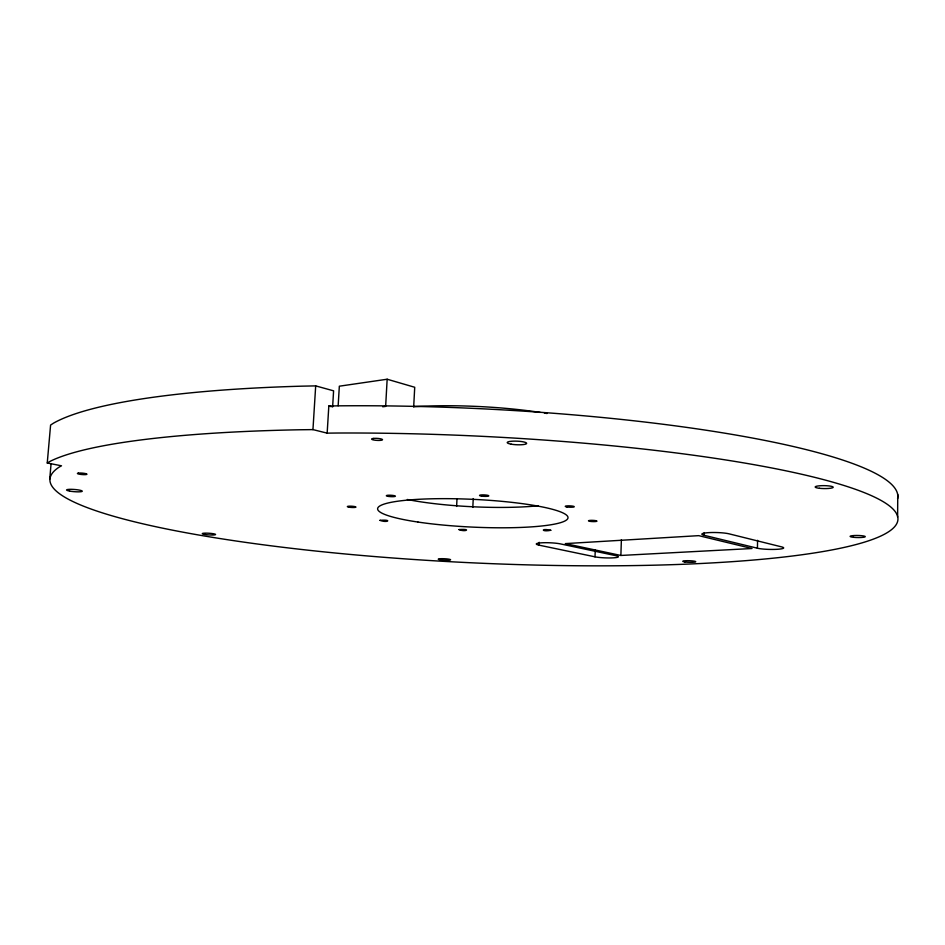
<?xml version="1.0" encoding="UTF-8"?>
<svg xmlns="http://www.w3.org/2000/svg" width="945" height="945" viewBox="0 0 945 945"><rect width="100%" height="100%" fill="white"/><g stroke="black" fill="none" stroke-linecap="round" stroke-linejoin="round"><path stroke-width="1.42" d="M897.62 517.08L897.75 494.365M704.249 532.578L704.179 535.319A14.707 2.02 1.6 0 1 708.726 532.637A14.707 2.02 1.6 0 1 729.056 533.831L781.81 546.931A14.163 1.855 1.4 0 1 776.778 549.328A14.163 1.855 1.4 0 1 757.429 548.218L757.583 540.327M620.877 555.459L565.299 543.611L698.721 535.65L752.007 548.513L620.877 555.459L621.385 539.725M595.007 556.829L539.111 545.17A13.466 1.748 2.3 0 1 541.544 542.808A13.466 1.748 2.3 0 1 560.468 543.907L616.057 555.719A12.97 1.618 2.1 0 1 613.057 557.857A12.97 1.618 2.1 0 1 595.007 556.829L595.255 549.931M539.111 545.17L539.229 542.312M472.819 507.406L473.232 498.57M456.624 506.437L456.978 499.066M413.674 406.964L414.725 387.273L387.155 379.228L339.338 386.198L338.156 405.759M387.155 379.228L385.643 406.397L382.737 406.775M332.616 407.011L333.597 390.828L315.689 385.891L302.01 386.162A438.563 74.23 2.7 0 0 53.629 423.088L50.593 425.061L47.25 462.991L61.496 465.802L59.145 467.102A424.494 63.433 2.7 0 0 460.073 562.228A424.494 63.433 2.7 0 0 893.179 509.237A424.494 63.433 2.7 0 0 337.684 433.023L327.159 433.141L328.825 406.007L339.326 405.83A423.573 68.465 2.7 0 1 897.585 498.783M327.159 433.141L312.949 429.609L315.689 385.891M49.731 479.15L51.077 463.711M47.25 462.991L50.274 461.255A440.098 65.89 2.7 0 1 299.222 429.774L312.949 429.609M704.179 535.319L757.429 548.218M328.825 406.007L331.352 406.681M538.024 505.799A95.102 14.978 2.7 0 1 407.307 499.492M413.945 406.657A131.261 25.054 2.7 0 1 540.233 412.422M544.379 413.071A131.261 25.054 2.7 0 1 547.084 413.508M550.781 530.275C541.579 532.259 540.197 527.901 550.781 530.275M379.973 520.341C387.285 523.27 392.931 519.266 379.973 520.341M458.998 529.578C465.283 532.389 472.228 528.609 458.998 529.578M78.423 473.102L77.773 473.209A4.796 0.721 4.6 0 0 81.967 474.544A4.796 0.721 4.6 0 0 86.739 473.977A4.796 0.721 4.6 0 0 79.285 473.032L78.423 473.102M373.334 438.445L372.401 438.598A5.493 1.004 3.3 0 0 375.933 440.311A5.493 1.004 3.3 0 0 382.489 439.543A5.493 1.004 3.3 0 0 374.468 438.35L373.334 438.445M69.611 491.093A7.891 1.11 4.5 0 0 82.227 491.329A7.891 1.11 4.5 0 0 71.442 489.321A7.891 1.11 4.5 0 0 69.611 491.093M511.174 444.174A9.686 1.795 2.4 0 0 526.578 443.571A9.686 1.795 2.4 0 0 513.147 441.15A9.686 1.795 2.4 0 0 511.174 444.174M819.528 488.305A9.001 1.465 0.8 0 0 833.207 487.266A9.001 1.465 0.8 0 0 819.906 485.765A9.001 1.465 0.8 0 0 819.528 488.305M853.595 537.315A7.619 1.039 1 0 0 865.289 536.677A7.619 1.039 1 0 0 854.138 535.531A7.619 1.039 1 0 0 853.595 537.315M684.877 561.968A6.544 0.803 1.8 0 0 695.65 561.873A6.544 0.803 1.8 0 0 687.251 560.68A6.544 0.803 1.8 0 0 684.877 561.968M440.937 559.924A6.213 0.744 2.8 0 0 450.623 559.83A6.213 0.744 2.8 0 0 441.74 558.672A6.213 0.744 2.8 0 0 440.937 559.924M204.463 534.421A6.698 0.839 3.7 0 0 215.46 534.669A6.698 0.839 3.7 0 0 206.837 533.145A6.698 0.839 3.7 0 0 204.463 534.421M417.973 522.053A95.303 13.88 2.7 0 0 567.638 518.805A95.303 13.88 2.7 0 0 432.869 498.771A95.303 13.88 2.7 0 0 417.973 522.053M349.355 507.252A4.359 0.638 3.3 0 0 355.97 507.099A4.359 0.638 3.3 0 0 349.52 506.166A4.359 0.638 3.3 0 0 349.355 507.252M388.419 496.408A4.56 0.697 3.1 0 0 395.423 496.219A4.56 0.697 3.1 0 0 388.773 495.215A4.56 0.697 3.1 0 0 388.419 496.408M481.489 496.101A4.642 0.721 2.6 0 0 488.789 495.912A4.642 0.721 2.6 0 0 482.257 494.885A4.642 0.721 2.6 0 0 481.489 496.101M589.963 521.356A4.312 0.626 2.1 0 0 596.933 521.227A4.312 0.626 2.1 0 0 591.133 520.341A4.312 0.626 2.1 0 0 589.963 521.356M566.965 506.969A4.536 0.685 2.2 0 0 574.253 506.803A4.536 0.685 2.2 0 0 568.099 505.835A4.536 0.685 2.2 0 0 566.965 506.969"/></g></svg>
